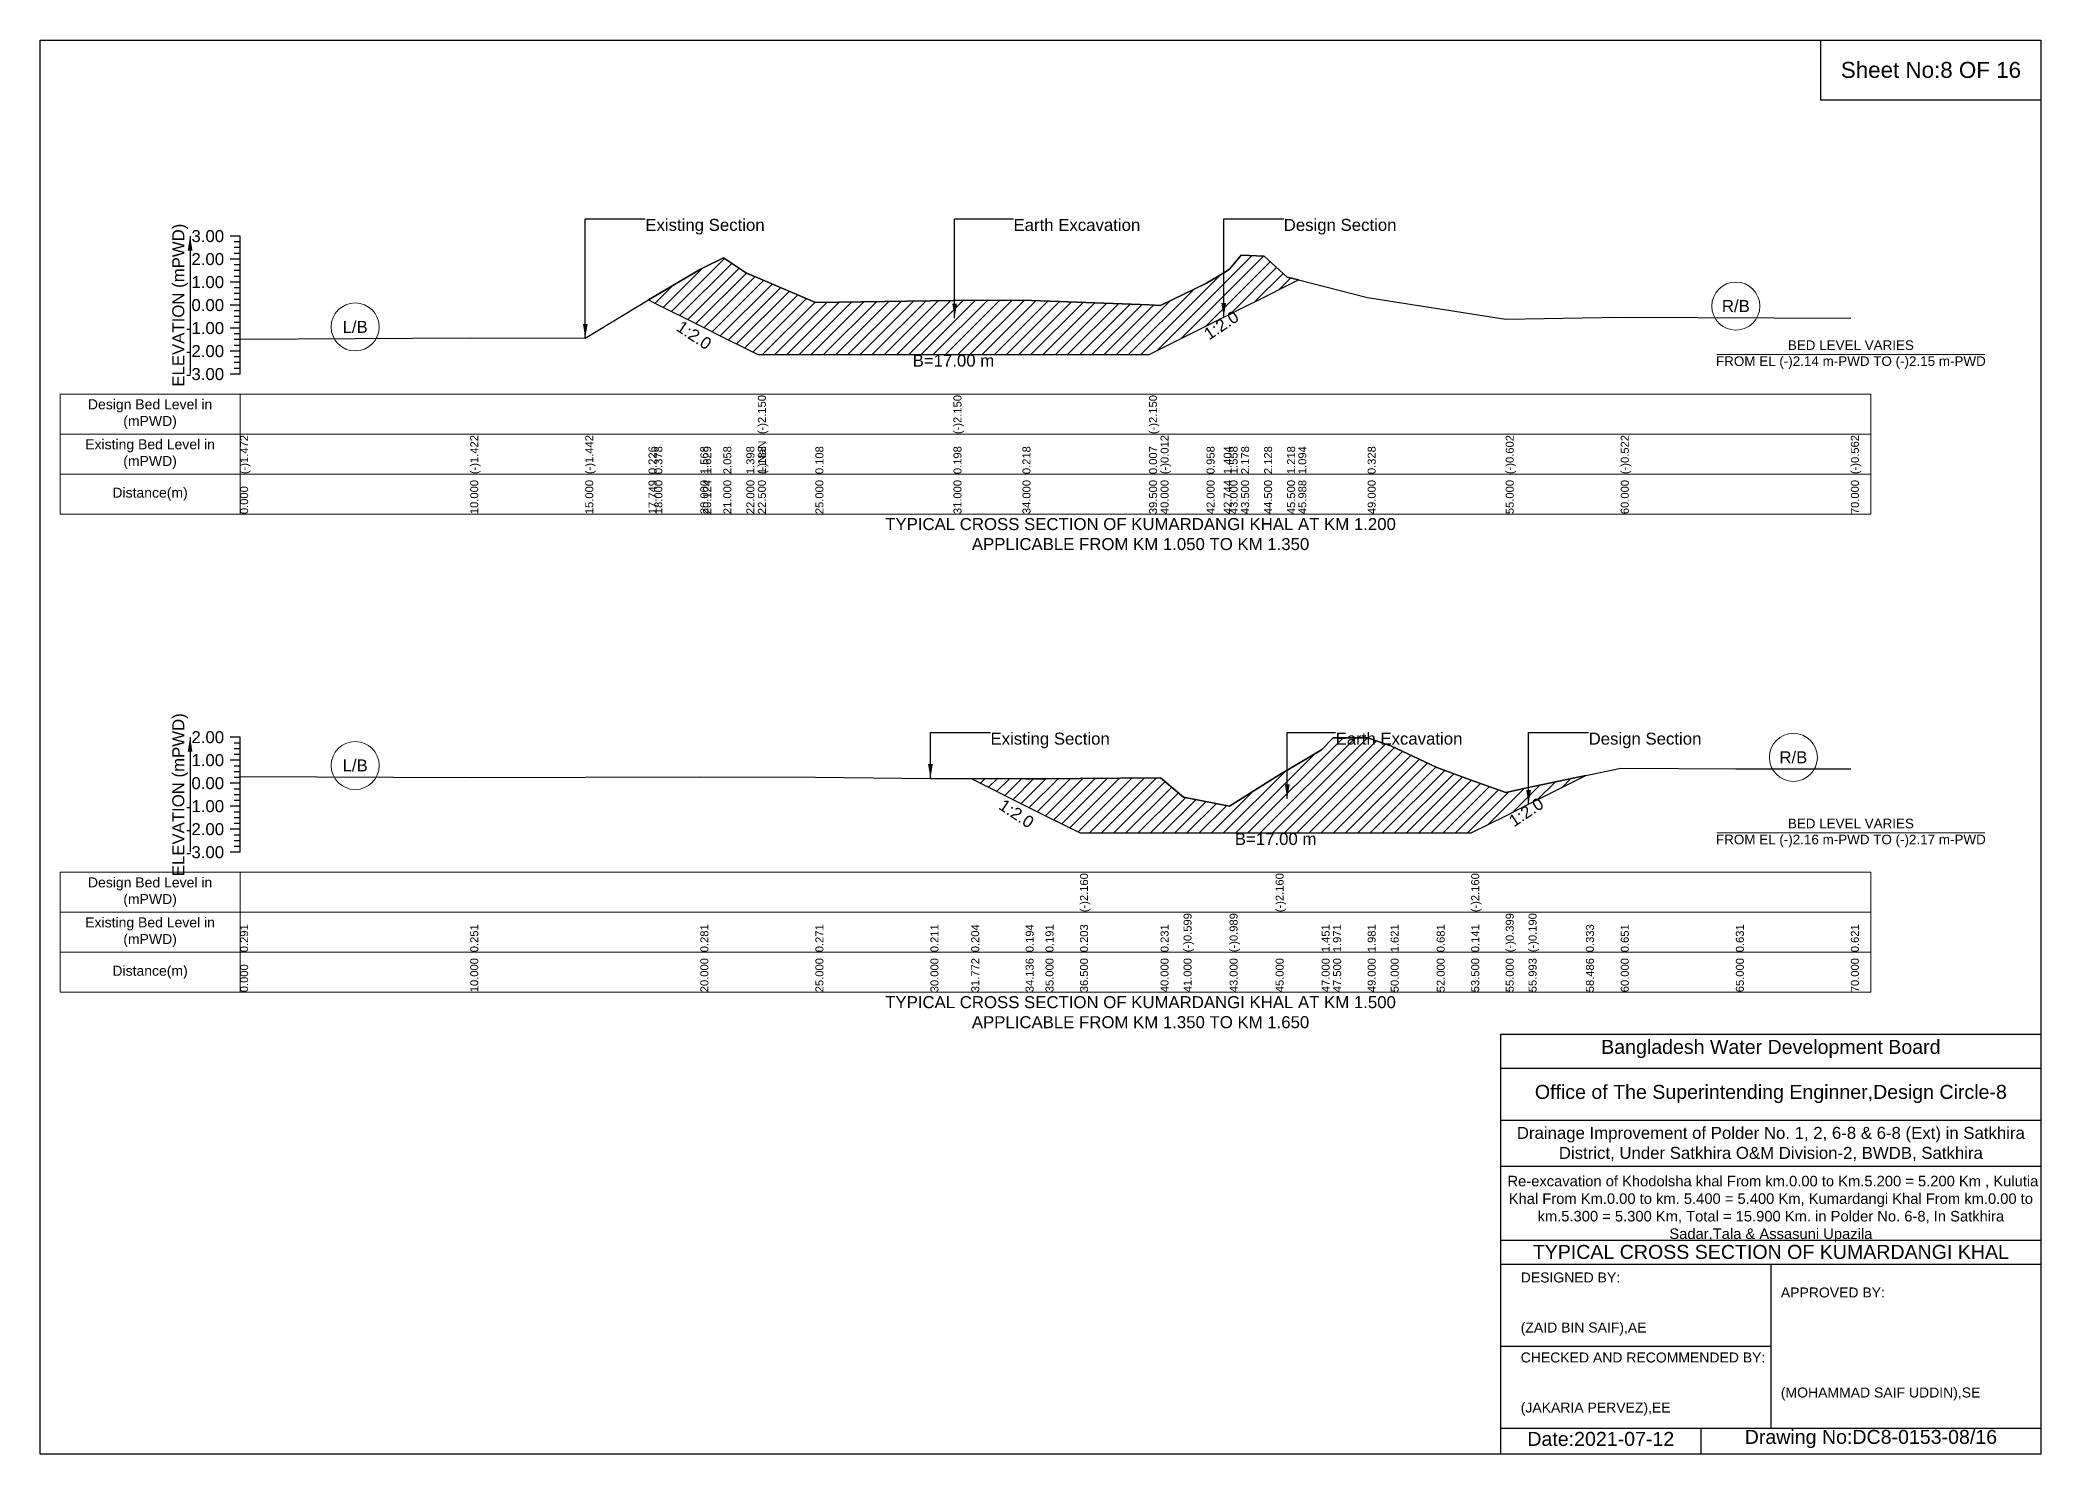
# Model space of a CAD drawing. Header units: inches. Extents: x 91000 to 568000, y -5656 to 0.
# Drawn here: x 480000 to 488000, y -5656 to 0 of the extents above; entities that cross this region are included whole.
import ezdxf

# ---------------------------------------------------------------- set-up
doc = ezdxf.new("R2010")
doc.units = ezdxf.units.IN
doc.header["$LTSCALE"] = 7
doc.header["$MEASUREMENT"] = 0
for name, color, linetype, lineweight in [('Cross section Data Border', 7, 'Continuous', 9), ('Cross Section Labels', 7, 'Continuous', 9), ('Existing_Bed_Level for Xsection', 7, 'Continuous', 25)]:
    doc.layers.add(name, color=color, linetype=linetype, lineweight=lineweight)
doc.styles.get("Standard").update_dxf_attribs({"font": 'arial.ttf'})
doc.dimstyles.get("Standard").update_dxf_attribs({"dimtxt": 0.18, "dimasz": 0.18, "dimexe": 0.18, "dimexo": 0.0625, "dimgap": 0.09, "dimtad": 0, "dimtih": 1, "dimtoh": 1, "dimdec": 4, "dimzin": 0, "dimdsep": 46, "dimtxsty": 'Standard', "dimcen": 0.09, "dimadec": 0, "dimazin": 0, "dimtfac": 1, "dimtdec": 4, "dimtofl": 0, "dimtmove": 0, "dimatfit": 3, "dimfxl": 1, "dimtolj": 1, "dimtzin": 0, "dimarcsym": 0})

msp = doc.modelspace()

# ---------------------------------------------------------------- hatches: boundary and pattern name
at = {"layer": 'Existing_Bed_Level for Xsection'}
h = msp.add_hatch(dxfattribs=at)
h.set_pattern_fill('ANSI31', color=256, scale=276, style=0)
h.paths.add_polyline_path([(482432.9, -1039.8), (482456, -1051.4), (482640, -1143.4), (482651.4, -1149.1), (482732, -1189.4), (482824, -1235.4), (482870, -1258.4), (483100, -1258.4), (483652, -1258.4), (483928, -1258.4), (484434, -1258.4), (484480, -1235.4), (484664, -1143.4), (484732.4, -1109.2), (484756, -1097.4), (484802, -1074.4), (484894, -1028.4), (484986, -982.4), (485030.9, -959.9), (484986, -948.5), (484894, -864.8), (484802, -860.2), (484756, -917.2), (484732.4, -931.4), (484664, -972.4), (484480, -1061.7), (484434, -1059.9), (483928, -1040.5), (483652, -1042.4), (483100, -1050.6), (482870, -951.7), (482824, -932), (482732, -871.2), (482651.4, -910.7), (482640, -916.3), (482456, -1025.8)])
h = msp.add_hatch(dxfattribs=at)
h.set_pattern_fill('ANSI31', color=256, scale=276, style=0)
h.paths.add_polyline_path([(483723, -2954.3), (483940.5, -3063), (484020, -3102.7), (484158, -3171.7), (484480, -3171.7), (484572, -3171.7), (484756, -3171.7), (484940, -3171.7), (485124, -3171.7), (485170, -3171.7), (485308, -3171.7), (485400, -3171.7), (485584, -3171.7), (485722, -3171.7), (485860, -3102.7), (485951.4, -3057), (486180.7, -2942.4), (485951.4, -2990.5), (485860, -3009.7), (485722, -2960), (485584, -2910.4), (485400, -2823.9), (485308, -2790.8), (485170, -2791.7), (485124, -2839.5), (484940, -2948.1), (484756, -3064), (484572, -3028.1), (484480, -2951.8), (484158, -2954.3), (484020, -2955.4), (483940.5, -2955.1)])

# ---------------------------------------------------------------- linework, layer by layer
for points in [[(480000, 0), (488000, 0), (488000, -5656), (480000, -5656)], [(487120, 0), (488000, 0), (488000, -240), (487120, -240)]]:
    msp.add_lwpolyline(points, close=True)
for points in [[(485840, -5656), (485840, -3976), (488000, -3976)], [(485840, -4112), (488000, -4112)], [(485840, -4320), (488000, -4320)], [(485840, -4504), (488000, -4504)], [(485840, -4800), (488000, -4800)], [(485840, -4896), (488000, -4896)], [(486920, -4896), (486920, -5552)], [(485840, -5224), (486920, -5224)], [(485840, -5552), (488000, -5552)], [(486640, -5552), (486640, -5656)]]:
    msp.add_lwpolyline(points)
at = {"layer": 'Cross section Data Border'}
for points in [[(480080, -1416.6), (487320, -1416.6), (487320, -1896.6), (480080, -1896.6)], [(480080, -3329), (487320, -3329), (487320, -3809), (480080, -3809)]]:
    msp.add_lwpolyline(points, close=True, dxfattribs=at)
for points in [[(480800, -1416.6), (480800, -1896.6)], [(480080, -1576.6), (487320, -1576.6)], [(480080, -1736.6), (487320, -1736.6)], [(480800, -3329), (480800, -3809)], [(480080, -3489), (487320, -3489)], [(480080, -3649), (487320, -3649)]]:
    msp.add_lwpolyline(points, dxfattribs=at)
at = {"layer": 'Cross Section Labels'}
for points in [[(486704.2, -1258.4), (487775.8, -1258.4)], [(486704.2, -3171.7), (487775.8, -3171.7)]]:
    msp.add_lwpolyline(points, dxfattribs=at)
for centre in [(486780, -1064.4), (481260, -1147.7), (487010, -2869.4), (481260, -2902.1)]:
    msp.add_circle(centre, 96, dxfattribs=at)
at = {"layer": 'Existing_Bed_Level for Xsection'}
for points in [[(480800, -784.6), (480760, -784.6)], [(480800, -1336.6), (480800, -1244.6), (480800, -1152.6), (480800, -1060.6), (480800, -968.6), (480800, -876.6), (480800, -784.6)], [(480800, -876.6), (480760, -876.6)], [(480800, -807.6), (480776, -807.6)], [(480800, -830.6), (480776, -830.6)], [(480800, -853.6), (480776, -853.6)], [(480800, -1196), (481720, -1191.4), (482180, -1193.2), (482432.9, -1039.8), (482456, -1025.8), (482640, -916.3), (482651.4, -910.7), (482732, -871.2), (482824, -932), (482870, -951.7), (482870, -951.7), (483100, -1050.6), (483652, -1042.4), (483652, -1042.4), (483928, -1040.5), (484434, -1059.9), (484434, -1059.9), (484480, -1061.7), (484664, -972.4), (484732.4, -931.4), (484756, -917.2), (484802, -860.2), (484894, -864.8), (484986, -948.5), (485030.9, -959.9), (485308, -1030.4), (485860, -1116), (486320, -1108.6), (487240, -1112.3)], [(480800, -899.6), (480776, -899.6)], [(480800, -922.6), (480776, -922.6)], [(480800, -945.6), (480776, -945.6)], [(480800, -968.6), (480760, -968.6)], [(480800, -991.6), (480776, -991.6)], [(480800, -1014.6), (480776, -1014.6)], [(480800, -1037.6), (480776, -1037.6)], [(480800, -1060.6), (480760, -1060.6)], [(480800, -1083.6), (480776, -1083.6)], [(480800, -1106.6), (480776, -1106.6)], [(480800, -1152.6), (480760, -1152.6)], [(480800, -1129.6), (480776, -1129.6)], [(480800, -1175.6), (480776, -1175.6)], [(480800, -1198.6), (480776, -1198.6)], [(480800, -1244.6), (480760, -1244.6)], [(480800, -1221.6), (480776, -1221.6)], [(480800, -1267.6), (480776, -1267.6)], [(480800, -1336.6), (480760, -1336.6)], [(480800, -1290.6), (480776, -1290.6)], [(480800, -1313.6), (480776, -1313.6)], [(480800, -2789), (480760, -2789)], [(480800, -3249), (480800, -3157), (480800, -3065), (480800, -2973), (480800, -2881), (480800, -2789)], [(480800, -2946.2), (481720, -2949.9), (482640, -2947.2), (483100, -2948.1), (483560, -2953.6), (483723, -2954.3), (483940.5, -2955.1), (484020, -2955.4), (484158, -2954.3), (484158, -2954.3), (484480, -2951.8), (484572, -3028.1), (484756, -3064), (484940, -2948.1), (484940, -2948.1), (485124, -2839.5), (485170, -2791.7), (485308, -2790.8), (485400, -2823.9), (485584, -2910.4), (485722, -2960), (485722, -2960), (485860, -3009.7), (485951.4, -2990.5), (486180.7, -2942.4), (486320, -2913.1), (486780, -2915), (487240, -2915.9)], [(480800, -2812), (480776, -2812)], [(480800, -2835), (480776, -2835)], [(480800, -2858), (480776, -2858)], [(480800, -2881), (480760, -2881)], [(480800, -2904), (480776, -2904)], [(480800, -2927), (480776, -2927)], [(480800, -2950), (480776, -2950)], [(480800, -2973), (480760, -2973)], [(480800, -2996), (480776, -2996)], [(480800, -3019), (480776, -3019)], [(480800, -3065), (480760, -3065)], [(480800, -3042), (480776, -3042)], [(480800, -3088), (480776, -3088)], [(480800, -3111), (480776, -3111)], [(480800, -3157), (480760, -3157)], [(480800, -3134), (480776, -3134)], [(480800, -3180), (480776, -3180)], [(480800, -3249), (480760, -3249)], [(480800, -3203), (480776, -3203)], [(480800, -3226), (480776, -3226)]]:
    msp.add_lwpolyline(points, dxfattribs=at)
for points in [[(482432.9, -1039.8), (482456, -1051.4), (482640, -1143.4), (482651.4, -1149.1), (482732, -1189.4), (482824, -1235.4), (482870, -1258.4), (482870, -1258.4), (483100, -1258.4), (483652, -1258.4), (483652, -1258.4), (483928, -1258.4), (484434, -1258.4), (484434, -1258.4), (484480, -1235.4), (484664, -1143.4), (484732.4, -1109.2), (484756, -1097.4), (484802, -1074.4), (484894, -1028.4), (484986, -982.4), (485030.9, -959.9), (484986, -948.5), (484894, -864.8), (484802, -860.2), (484756, -917.2), (484732.4, -931.4), (484664, -972.4), (484480, -1061.7), (484434, -1059.9), (484434, -1059.9), (483928, -1040.5), (483652, -1042.4), (483652, -1042.4), (483100, -1050.6), (482870, -951.7), (482870, -951.7), (482824, -932), (482732, -871.2), (482651.4, -910.7), (482640, -916.3), (482456, -1025.8)], [(483723, -2954.3), (483940.5, -3063), (484020, -3102.7), (484158, -3171.7), (484158, -3171.7), (484480, -3171.7), (484572, -3171.7), (484756, -3171.7), (484940, -3171.7), (484940, -3171.7), (485124, -3171.7), (485170, -3171.7), (485308, -3171.7), (485400, -3171.7), (485584, -3171.7), (485722, -3171.7), (485722, -3171.7), (485860, -3102.7), (485951.4, -3057), (486180.7, -2942.4), (486180.7, -2942.4), (486180.7, -2942.4), (485951.4, -2990.5), (485860, -3009.7), (485722, -2960), (485722, -2960), (485584, -2910.4), (485400, -2823.9), (485308, -2790.8), (485170, -2791.7), (485124, -2839.5), (484940, -2948.1), (484940, -2948.1), (484756, -3064), (484572, -3028.1), (484480, -2951.8), (484158, -2954.3), (484158, -2954.3), (484020, -2955.4), (483940.5, -2955.1)]]:
    msp.add_lwpolyline(points, close=True, dxfattribs=at)

# ---------------------------------------------------------------- texts
at = {"attachment_point": 5}
for s, insert, char_height in [('Sheet No:8 OF 16', (487560, -120), 64), ('Bangladesh Water Development Board', (486920, -4036), 56), ('Office of The Superintending Enginner,Design Circle-8', (486920, -4216), 56)]:
    msp.add_mtext(s, dxfattribs=dict(at, insert=insert, char_height=char_height))
for s, insert, char_height, width, attachment_point in [('Drainage Improvement of Polder No. 1, 2, 6-8 & 6-8 (Ext) in Satkhira District, Under Satkhira O&M Division-2, BWDB, Satkhira', (486920, -4416), 48, 2240, 5), (' Re-excavation of Khodolsha khal From km.0.00 to Km.5.200 = 5.200 Km , Kulutia Khal From Km.0.00 to km. 5.400 = 5.400 Km, Kumardangi Khal From km.0.00 to km.5.300 = 5.300 Km, Total = 15.900 Km. in Polder No. 6-8, In Satkhira Sadar,Tala & Assasuni Upazila', (486920, -4676), 42.1524, 2160, 5), ('TYPICAL CROSS SECTION OF KUMARDANGI KHAL', (486920, -4848), 56, 2240, 5), ('DESIGNED BY:^J^J^J(ZAID BIN SAIF),AE', (485920, -5056), 40, 1120, 4), ('APPROVED BY:^J^J^J^J^J^J(MOHAMMAD SAIF UDDIN),SE', (486960, -5216), 40, 1120, 4), ('CHECKED AND RECOMMENDED BY:^J^J^J(JAKARIA PERVEZ),EE', (485920, -5376), 40, 1120, 4), ('Date:2021-07-12', (486240, -5596), 56, 1120, 5), ('Drawing No:DC8-0153-08/16', (487320, -5596), 56, 1760, 5)]:
    msp.add_mtext(s, dxfattribs=dict(insert=insert, char_height=char_height, width=width, attachment_point=attachment_point))
at = {"layer": 'Cross section Data Border', "char_height": 40, "width": 640, "attachment_point": 5}
for s, insert in [('Design Bed Level in (mPWD)', (480440, -1496.6)), ('Existing Bed Level in (mPWD)', (480440, -1656.6)), ('Distance(m)', (480440, -1816.6)), ('Design Bed Level in (mPWD)', (480440, -3409)), ('Existing Bed Level in (mPWD)', (480440, -3569)), ('Distance(m)', (480440, -3729))]:
    msp.add_mtext(s, dxfattribs=dict(at, insert=insert))
at = {"layer": 'Cross Section Labels'}
for s, insert, char_height, attachment_point in [('Existing Section', (482420, -715.6), 48, 1), ('Earth Excavation', (483892, -715.6), 48, 1), ('Design Section', (484972.4, -715.6), 48, 1), ('R/B', (486780, -1064.4), 48, 5), ('L/B', (481260, -1147.7), 48, 5), ('B=17.00 m', (483652, -1258.4), 48, 2), ('BED LEVEL VARIES ^JFROM EL (-)2.14 m-PWD TO (-)2.15 m-PWD', (487240, -1258.4), 38.4, 5), ('TYPICAL CROSS SECTION OF KUMARDANGI KHAL AT KM 1.200^JAPPLICABLE FROM KM 1.050 TO KM 1.350', (484400, -1976.6), 48, 5), ('Existing Section', (483800, -2770.6), 48, 1), ('Earth Excavation', (485180, -2770.6), 48, 1), ('Design Section', (486191.4, -2770.6), 48, 1), ('L/B', (481260, -2902.1), 48, 5), ('R/B', (487010, -2869.4), 48, 5), ('BED LEVEL VARIES ^JFROM EL (-)2.16 m-PWD TO (-)2.17 m-PWD', (487240, -3171.7), 38.4, 5), ('B=17.00 m', (484940, -3171.7), 48, 2), ('TYPICAL CROSS SECTION OF KUMARDANGI KHAL AT KM 1.500^JAPPLICABLE FROM KM 1.350 TO KM 1.650', (484400, -3889), 48, 5)]:
    msp.add_mtext(s, dxfattribs=dict(at, insert=insert, char_height=char_height, attachment_point=attachment_point))
at = {"layer": 'Cross Section Labels', "char_height": 48, "attachment_point": 2}
for insert, rotation in [((484709.4, -1120.7), 33.69007), ((482628.4, -1160.6), 326.30993), ((485928.4, -3068.5), 33.69007), ((483917.5, -3074.5), 326.30993)]:
    msp.add_mtext('1:2.0', dxfattribs=dict(at, insert=insert, rotation=rotation))
at = {"layer": 'Existing_Bed_Level for Xsection', "rotation": 90}
for s, insert, char_height, attachment_point in [('ELEVATION (mPWD)', (480560, -1060.6), 48, 5), ('(-)2.150', (482870, -1576.6), 32, 1), ('(-)2.150', (483652, -1576.6), 32, 1), ('(-)2.150', (484434, -1576.6), 32, 1), ('(-)1.472', (480800, -1736.6), 32, 1), ('(-)1.422', (481720, -1736.6), 32, 1), ('(-)1.442', (482180, -1736.6), 32, 1), ('(-)0.012', (484480, -1736.6), 32, 1), ('(-)0.602', (485860, -1736.6), 32, 1), ('(-)0.522', (486320, -1736.6), 32, 1), ('(-)0.562', (487240, -1736.6), 32, 1), ('0.226', (482432.9, -1736.6), 32, 1), ('0.378', (482456, -1736.6), 32, 1), ('1.568', (482640, -1736.6), 32, 1), ('1.629', (482651.4, -1736.6), 32, 1), ('2.058', (482732, -1736.6), 32, 1), ('1.398', (482824, -1736.6), 32, 1), ('(-)NaN', (482870, -1736.6), 32, 1), ('1.183', (482870, -1736.6), 32, 1), ('1.183', (482870, -1736.6), 32, 1), ('0.108', (483100, -1736.6), 32, 1), ('0.198', (483652, -1736.6), 32, 1), ('0.198', (483652, -1736.6), 32, 1), ('0.198', (483652, -1736.6), 32, 1), ('0.218', (483928, -1736.6), 32, 1), ('0.007', (484434, -1736.6), 32, 1), ('0.007', (484434, -1736.6), 32, 1), ('0.007', (484434, -1736.6), 32, 1), ('0.958', (484664, -1736.6), 32, 1), ('1.404', (484732.4, -1736.6), 32, 1), ('1.558', (484756, -1736.6), 32, 1), ('2.178', (484802, -1736.6), 32, 1), ('2.128', (484894, -1736.6), 32, 1), ('1.218', (484986, -1736.6), 32, 1), ('1.094', (485030.9, -1736.6), 32, 1), ('0.328', (485308, -1736.6), 32, 1), ('0.000', (480800, -1896.6), 32, 1), ('10.000', (481720, -1896.6), 32, 1), ('15.000', (482180, -1896.6), 32, 1), ('17.749', (482432.9, -1896.6), 32, 1), ('18.000', (482456, -1896.6), 32, 1), ('20.000', (482640, -1896.6), 32, 1), ('20.124', (482651.4, -1896.6), 32, 1), ('21.000', (482732, -1896.6), 32, 1), ('22.000', (482824, -1896.6), 32, 1), ('22.500', (482870, -1896.6), 32, 1), ('22.500', (482870, -1896.6), 32, 1), ('22.500', (482870, -1896.6), 32, 1), ('25.000', (483100, -1896.6), 32, 1), ('31.000', (483652, -1896.6), 32, 1), ('31.000', (483652, -1896.6), 32, 1), ('31.000', (483652, -1896.6), 32, 1), ('34.000', (483928, -1896.6), 32, 1), ('39.500', (484434, -1896.6), 32, 1), ('39.500', (484434, -1896.6), 32, 1), ('39.500', (484434, -1896.6), 32, 1), ('40.000', (484480, -1896.6), 32, 1), ('42.000', (484664, -1896.6), 32, 1), ('42.744', (484732.4, -1896.6), 32, 1), ('43.000', (484756, -1896.6), 32, 1), ('43.500', (484802, -1896.6), 32, 1), ('44.500', (484894, -1896.6), 32, 1), ('45.500', (484986, -1896.6), 32, 1), ('45.988', (485030.9, -1896.6), 32, 1), ('49.000', (485308, -1896.6), 32, 1), ('55.000', (485860, -1896.6), 32, 1), ('60.000', (486320, -1896.6), 32, 1), ('70.000', (487240, -1896.6), 32, 1), ('ELEVATION (mPWD)', (480560, -3019), 48, 5), ('(-)2.160', (484158, -3489), 32, 1), ('(-)2.160', (484940, -3489), 32, 1), ('(-)2.160', (485722, -3489), 32, 1), ('(-)0.599', (484572, -3649), 32, 1), ('(-)0.989', (484756, -3649), 32, 1), ('(-)0.399', (485860, -3649), 32, 1), ('(-)0.190', (485951.4, -3649), 32, 1), ('0.291', (480800, -3649), 32, 1), ('0.251', (481720, -3649), 32, 1), ('0.281', (482640, -3649), 32, 1), ('0.271', (483100, -3649), 32, 1), ('0.271', (483100, -3649), 32, 1), ('0.271', (483100, -3649), 32, 1), ('0.271', (483100, -3649), 32, 1), ('0.211', (483560, -3649), 32, 1), ('0.204', (483723, -3649), 32, 1), ('0.194', (483940.5, -3649), 32, 1), ('0.191', (484020, -3649), 32, 1), ('0.203', (484158, -3649), 32, 1), ('0.203', (484158, -3649), 32, 1), ('0.203', (484158, -3649), 32, 1), ('0.231', (484480, -3649), 32, 1), ('1.451', (485124, -3649), 32, 1), ('1.971', (485170, -3649), 32, 1), ('1.981', (485308, -3649), 32, 1), ('1.621', (485400, -3649), 32, 1), ('0.681', (485584, -3649), 32, 1), ('0.141', (485722, -3649), 32, 1), ('0.141', (485722, -3649), 32, 1), ('0.141', (485722, -3649), 32, 1), ('0.333', (486180.7, -3649), 32, 1), ('0.651', (486320, -3649), 32, 1), ('0.631', (486780, -3649), 32, 1), ('0.621', (487240, -3649), 32, 1), ('10.000', (481720, -3809), 32, 1), ('20.000', (482640, -3809), 32, 1), ('25.000', (483100, -3809), 32, 1), ('30.000', (483560, -3809), 32, 1), ('31.772', (483723, -3809), 32, 1), ('34.136', (483940.5, -3809), 32, 1), ('35.000', (484020, -3809), 32, 1), ('36.500', (484158, -3809), 32, 1), ('36.500', (484158, -3809), 32, 1), ('36.500', (484158, -3809), 32, 1), ('40.000', (484480, -3809), 32, 1), ('41.000', (484572, -3809), 32, 1), ('43.000', (484756, -3809), 32, 1), ('45.000', (484940, -3809), 32, 1), ('45.000', (484940, -3809), 32, 1), ('45.000', (484940, -3809), 32, 1), ('47.000', (485124, -3809), 32, 1), ('47.500', (485170, -3809), 32, 1), ('49.000', (485308, -3809), 32, 1), ('50.000', (485400, -3809), 32, 1), ('52.000', (485584, -3809), 32, 1), ('53.500', (485722, -3809), 32, 1), ('53.500', (485722, -3809), 32, 1), ('53.500', (485722, -3809), 32, 1), ('55.000', (485860, -3809), 32, 1), ('55.993', (485951.4, -3809), 32, 1), ('58.486', (486180.7, -3809), 32, 1), ('60.000', (486320, -3809), 32, 1), ('65.000', (486780, -3809), 32, 1), ('70.000', (487240, -3809), 32, 1), ('0.000', (480800, -3809), 32, 1)]:
    msp.add_mtext(s, dxfattribs=dict(at, insert=insert, char_height=char_height, attachment_point=attachment_point))
at = {"layer": 'Existing_Bed_Level for Xsection', "char_height": 48, "attachment_point": 6}
for s, insert in [('3.00', (480736, -784.6)), ('2.00', (480736, -876.6)), ('1.00', (480736, -968.6)), ('0.00', (480736, -1060.6)), ('-1.00', (480736, -1152.6)), ('-2.00', (480736, -1244.6)), ('-3.00', (480736, -1336.6)), ('2.00', (480736, -2789)), ('1.00', (480736, -2881)), ('0.00', (480736, -2973)), ('-1.00', (480736, -3065)), ('-2.00', (480736, -3157)), ('-3.00', (480736, -3249))]:
    msp.add_mtext(s, dxfattribs=dict(at, insert=insert))

# ---------------------------------------------------------------- leaders
at = {"layer": 'Cross Section Labels', "annotation_type": 0, "has_hookline": 1, "hookline_direction": 0}
for points, text_width in [([(482180, -1193.2), (482180, -715.6), (482419.9, -715.6)], 467.2), ([(483656.7, -1112.2), (483656.7, -715.6), (483891.9, -715.6)], 497), ([(484732.4, -1109.2), (484732.4, -715.6), (484972.4, -715.6)], 441.2), ([(483560, -2953.6), (483560, -2770.6), (483799.9, -2770.6)], 467.2), ([(484986.5, -3035.6), (484986.5, -2770.6), (485179.9, -2770.6)], 497), ([(485951.4, -3057), (485951.4, -2770.6), (486191.3, -2770.6)], 441.2)]:
    msp.add_leader(points, dimstyle='Standard', override={"dimasz": 57.6}, dxfattribs=dict(at, text_width=text_width))
at = {"layer": 'Existing_Bed_Level for Xsection'}
for points in [[(480600, -784.6), (480600, -1336.6)], [(480600, -2789), (480600, -3249)]]:
    msp.add_leader(points, dimstyle='Standard', override={"dimasz": 57.6}, dxfattribs=at)

doc.saveas('drawing.dxf')
